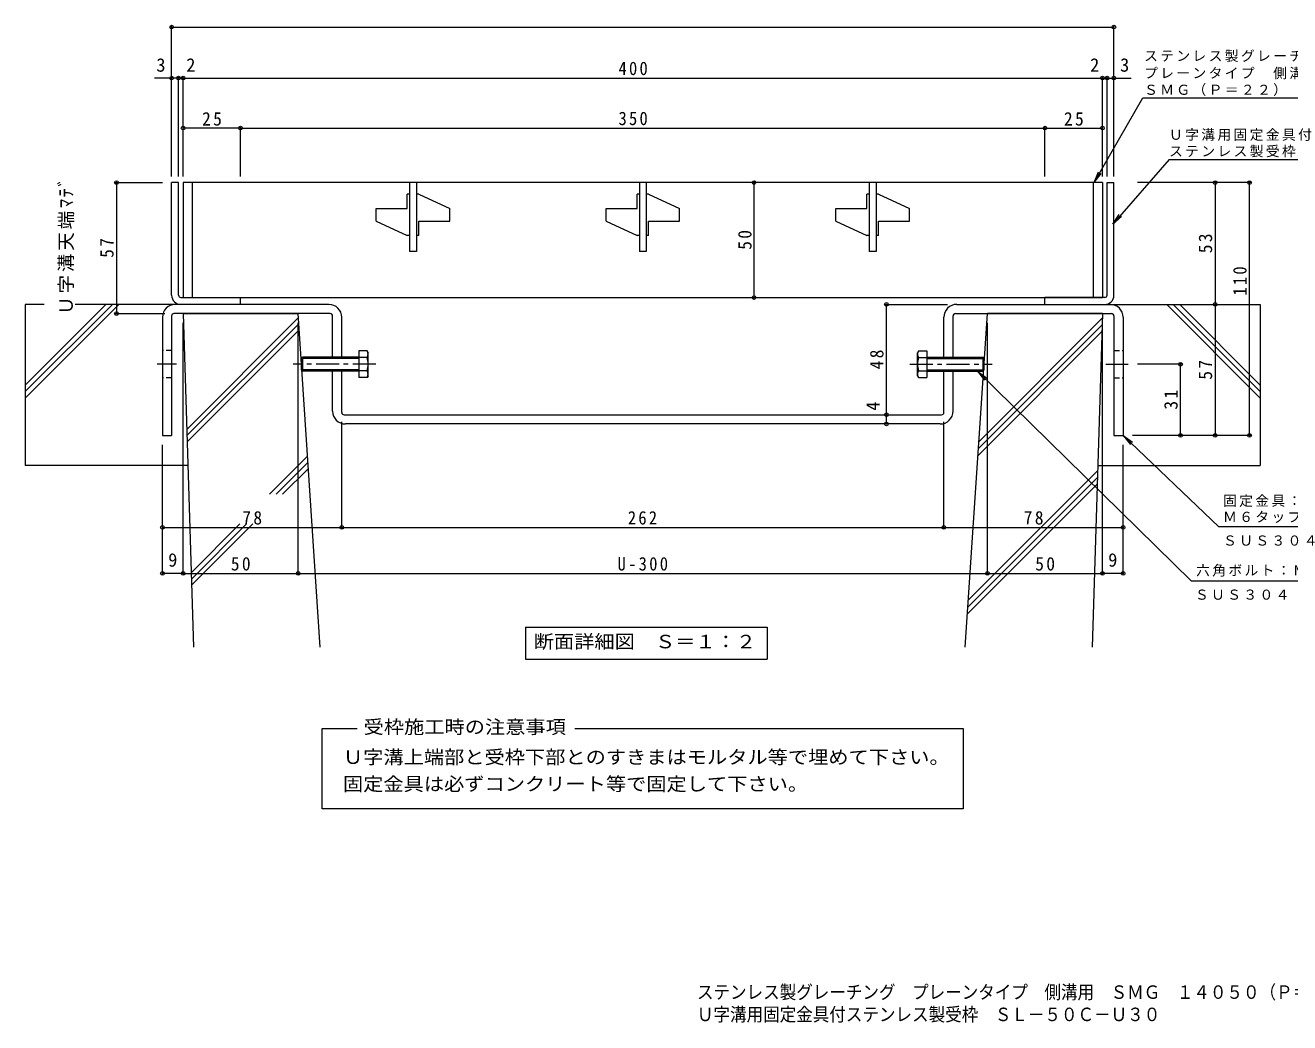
# Model space of a CAD drawing. Units: millimetres, scale not verified. Extents: x -384 to 444, y -387 to 343.
# Drawn here: x -384 to 167, y -387 to 47 of the extents above; entities that cross this region are included whole.
import ezdxf
from ezdxf.enums import TextEntityAlignment as Align

# ---------------------------------------------------------------- set-up
doc = ezdxf.new("R2010")
doc.units = ezdxf.units.MM
doc.header["$LTSCALE"] = 2
doc.header["$PDMODE"] = 32
doc.header["$PDSIZE"] = 1.6
doc.linetypes.add('CHAIN1', pattern=[8, 5, -1, 1, -1])
doc.linetypes.add('DASHED1', pattern=[1.8, 1.2, -0.6])
doc.layers.add('D-0', color=2, linetype='Continuous')
for name, color, linetype, lineweight in [('D-1', 2, 'Continuous', 9), ('D-2', 3, 'Continuous', 9), ('D-4', 7, 'Continuous', 9), ('D-5', 7, 'Continuous', 9), ('D-6', 6, 'Continuous', 9), ('D-8', 3, 'Continuous', 9), ('D-A', 2, 'Continuous', 9)]:
    doc.layers.add(name, color=color, linetype=linetype, lineweight=lineweight)
doc.styles.add('ＭＳ ゴシック', font='')
doc.styles.get('ＭＳ ゴシック').set_extended_font_data('MS Gothic')

msp = doc.modelspace()

# ---------------------------------------------------------------- linework, layer by layer
at = {"layer": 'D-1'}
for p, q in [((-319.941, -70.661), (-319.941, -21.661)), ((-316.941, -21.661), (-319.941, -21.661)), ((-316.941, -70.661), (-316.941, -21.661)), ((87.059, -70.661), (87.059, -21.661)), ((87.059, -21.661), (90.059, -21.661)), ((90.059, -70.661), (90.059, -21.661)), ((-315.941, -74.661), (-316.941, -74.661)), ((-315.941, -71.661), (-289.941, -71.661)), ((-289.941, -74.661), (-315.941, -74.661)), ((-289.941, -74.661), (-289.941, -71.661)), ((86.059, -71.661), (60.059, -71.661)), ((60.059, -74.661), (60.059, -71.661)), ((60.059, -74.661), (86.059, -74.661)), ((86.059, -74.661), (87.059, -74.661))]:
    msp.add_line(p, q, dxfattribs=at)
for centre, radius, start, end in [((-315.941, -70.661), 4, 180, 270), ((-315.941, -70.661), 1, 180, 270), ((86.059, -70.661), 1, 270, 0), ((86.059, -70.661), 4, 270, 0)]:
    msp.add_arc(centre, radius, start, end, dxfattribs=at)
at = {"layer": 'D-2'}
for p, q in [((-314.941, -21.661), (-314.941, -71.661)), ((85.059, -21.661), (-314.941, -21.661)), ((-310.941, -21.661), (-310.941, -71.661)), ((-216.441, -21.661), (-216.441, -51.661)), ((-116.441, -21.661), (-116.441, -51.661)), ((-16.441, -21.661), (-16.441, -51.661)), ((81.059, -21.661), (81.059, -71.661)), ((85.059, -21.661), (85.059, -71.661)), ((-217.441, -32.911), (-217.441, -26.661)), ((-216.441, -26.661), (-217.441, -26.661)), ((-212.441, -26.661), (-213.441, -26.661)), ((-212.441, -26.661), (-198.941, -32.911)), ((-117.441, -32.911), (-117.441, -26.661)), ((-116.441, -26.661), (-117.441, -26.661)), ((-112.441, -26.661), (-113.441, -26.661)), ((-112.441, -26.661), (-98.941, -32.911)), ((-17.441, -32.911), (-17.441, -26.661)), ((-16.441, -26.661), (-17.441, -26.661)), ((-12.441, -26.661), (-13.441, -26.661)), ((-12.441, -26.661), (1.059, -32.911)), ((-230.941, -38.411), (-230.941, -32.911)), ((-230.941, -32.911), (-217.441, -32.911)), ((-130.941, -38.411), (-130.941, -32.911)), ((-130.941, -32.911), (-117.441, -32.911)), ((-30.941, -38.411), (-30.941, -32.911)), ((-30.941, -32.911), (-17.441, -32.911)), ((-230.941, -38.411), (-217.441, -44.661)), ((-130.941, -38.411), (-117.441, -44.661)), ((-30.941, -38.411), (-17.441, -44.661)), ((-216.441, -44.661), (-217.441, -44.661)), ((-212.441, -44.661), (-213.441, -44.661)), ((-116.441, -44.661), (-117.441, -44.661)), ((-112.441, -44.661), (-113.441, -44.661)), ((-16.441, -44.661), (-17.441, -44.661)), ((-12.441, -44.661), (-13.441, -44.661)), ((-314.941, -71.661), (85.059, -71.661))]:
    msp.add_line(p, q, dxfattribs=at)
for points in [[(-213.441, -21.661), (-213.441, -51.661), (-216.441, -51.661)], [(-113.441, -21.661), (-113.441, -51.661), (-116.441, -51.661)], [(-13.441, -21.661), (-13.441, -51.661), (-16.441, -51.661)], [(-212.441, -44.661), (-212.441, -38.411), (-198.941, -38.411), (-198.941, -32.911)], [(-112.441, -44.661), (-112.441, -38.411), (-98.941, -38.411), (-98.941, -32.911)], [(-12.441, -44.661), (-12.441, -38.411), (1.059, -38.411), (1.059, -32.911)]]:
    msp.add_lwpolyline(points, dxfattribs=at)
at = {"layer": 'D-4'}
for p, q in [((-319.941, -19.07), (-319.941, 46.512)), ((-319.941, 45.912), (90.059, 45.912)), ((90.059, -19.07), (90.059, 46.512)), ((-315.941, 23.773), (-327.473, 23.773)), ((-316.941, -19.07), (-316.941, 24.373)), ((-314.941, 23.773), (-315.941, 23.773)), ((-314.941, -19.07), (-314.941, 24.373)), ((-314.941, 23.773), (85.059, 23.773)), ((85.059, -19.07), (85.059, 24.373)), ((85.059, 23.773), (86.059, 23.773)), ((86.059, 23.773), (97.591, 23.773)), ((87.059, -19.07), (87.059, 24.373)), ((-289.941, 2.023), (-314.941, 2.023)), ((-289.941, -19.07), (-289.941, 2.623)), ((-289.941, 2.023), (60.059, 2.023)), ((60.059, -19.07), (60.059, 2.623)), ((60.059, 2.023), (85.059, 2.023)), ((-344.541, -21.661), (-323.941, -21.661)), ((-343.941, -21.661), (-343.941, -78.661)), ((-66.555, -71.661), (-66.555, -21.661)), ((149.659, -21.661), (100.312, -21.661)), ((134.059, -21.661), (134.059, -74.661)), ((149.059, -131.661), (149.059, -21.661)), ((-9.541, -74.661), (17.659, -74.661)), ((134.059, -74.661), (134.059, -131.661)), ((-344.541, -78.661), (-322.941, -78.661)), ((-314.941, -192.261), (-314.941, -82.661)), ((-264.941, -192.261), (-264.941, -82.661)), ((35.059, -192.261), (35.059, -82.661)), ((85.059, -192.261), (85.059, -82.661)), ((119.659, -100.661), (100.312, -100.661)), ((119.059, -131.661), (119.059, -100.661)), ((-245.941, -172.261), (-245.941, -125.661)), ((16.059, -172.261), (16.059, -125.661)), ((149.659, -131.661), (98.059, -131.661)), ((-323.941, -192.261), (-323.941, -135.661)), ((94.059, -192.261), (94.059, -135.661)), ((-323.941, -171.661), (-245.941, -171.661)), ((-245.941, -171.661), (16.059, -171.661)), ((16.059, -171.661), (94.059, -171.661)), ((-314.941, -191.661), (-323.941, -191.661)), ((-314.941, -191.661), (-264.941, -191.661)), ((-264.941, -191.661), (35.059, -191.661)), ((35.059, -191.661), (85.059, -191.661)), ((94.059, -191.661), (85.059, -191.661))]:
    msp.add_line(p, q, dxfattribs=at)
msp.add_lwpolyline([(-8.941, -126.661), (-8.941, -122.661), (-8.941, -74.661)], dxfattribs=at)
for p in [(-319.941, 45.912), (90.059, 45.912), (-319.941, 23.773), (-316.941, 23.773), (-314.941, 23.773), (85.059, 23.773), (87.059, 23.773), (90.059, 23.773), (-314.941, 2.023), (-289.941, 2.023), (60.059, 2.023), (85.059, 2.023), (-343.941, -21.661), (-66.555, -21.661), (134.059, -21.661), (149.059, -21.661), (-66.555, -71.661), (-8.941, -74.661), (134.059, -74.661), (-343.941, -78.661), (119.059, -100.661), (-8.941, -122.661), (-8.941, -126.661), (119.059, -131.661), (134.059, -131.661), (149.059, -131.661), (-323.941, -171.661), (-245.941, -171.661), (16.059, -171.661), (94.059, -171.661), (-323.941, -191.661), (-314.941, -191.661), (-264.941, -191.661), (35.059, -191.661), (85.059, -191.661), (94.059, -191.661)]:
    msp.add_point(p, dxfattribs=at)
at = {"layer": 'D-5'}
for p, q in [((81.399, -21.661), (102.684, 15.206)), ((102.684, 15.206), (189.526, 15.206)), ((114.015, -11.671), (89.55, -39.779)), ((114.015, -11.671), (239.302, -11.671)), ((81.399, -21.661), (83.312, -17.042)), ((81.399, -21.661), (84.442, -17.694)), ((89.55, -39.779), (92.313, -35.612)), ((89.55, -39.779), (93.297, -36.469)), ((30.682, -103.661), (33.765, -107.598)), ((94.059, -131.661), (97.195, -135.555)), ((213.526, -171.404), (135.711, -171.404)), ((-166.011, -214.971), (-60.811, -214.971)), ((-166.011, -214.971), (-166.011, -228.971)), ((-60.811, -214.971), (-60.811, -228.971)), ((-166.011, -228.971), (-60.811, -228.971)), ((-254.399, -259.113), (-239.183, -259.113)), ((-254.399, -294.035), (-254.399, -259.113)), ((-144.469, -259.113), (24.517, -259.113)), ((24.517, -259.113), (24.517, -294.035)), ((24.517, -294.035), (-254.399, -294.035))]:
    msp.add_line(p, q, dxfattribs=at)
for points in [[(203.64, -195.015), (123.869, -195.015), (30.682, -103.661), (34.679, -106.665)], [(135.711, -171.404), (94.059, -131.661), (98.096, -134.611)]]:
    msp.add_lwpolyline(points, dxfattribs=at)
at = {"layer": 'D-6'}
for p, q in [((-383.621, -109.719), (-348.564, -74.661)), ((-383.621, -115.376), (-342.907, -74.661)), ((-383.621, -112.547), (-345.735, -74.661)), ((-383.621, -74.662), (-383.621, -144.662)), ((-375.447, -74.662), (-383.621, -74.662)), ((-315.941, -74.661), (-361.85, -74.662)), ((153.739, -115.375), (113.025, -74.661)), ((153.739, -112.547), (115.853, -74.661)), ((153.739, -109.719), (118.681, -74.661)), ((-314.941, -78.661), (-264.941, -78.661)), ((-314.941, -78.661), (-310.41, -223.661)), ((-313.368, -128.989), (-264.822, -80.443)), ((-255.274, -223.661), (-264.941, -78.661)), ((25.392, -223.661), (35.059, -78.661)), ((31.352, -134.269), (84.998, -80.623)), ((85.059, -78.661), (35.059, -78.661)), ((85.059, -78.661), (80.528, -223.661)), ((-313.283, -131.732), (-264.645, -83.095)), ((-313.197, -134.474), (-264.469, -85.746)), ((30.948, -140.33), (84.815, -86.462)), ((31.15, -137.299), (84.906, -83.543)), ((-277.296, -157.21), (-260.804, -140.718)), ((-312.878, -144.661), (-383.621, -144.662)), ((-274.468, -157.21), (-260.627, -143.37)), ((-271.64, -157.21), (-260.45, -146.021)), ((26.759, -203.155), (82.924, -146.99)), ((82.996, -144.661), (153.739, -144.661)), ((26.355, -209.216), (82.741, -152.83)), ((26.557, -206.185), (82.832, -149.91)), ((-311.42, -191.334), (-290.204, -170.118)), ((-311.334, -194.077), (-287.376, -170.118)), ((-311.249, -196.819), (-284.547, -170.118))]:
    msp.add_line(p, q, dxfattribs=at)
msp.add_lwpolyline([(86.059, -74.661), (153.739, -74.661), (153.739, -144.661)], dxfattribs=at)
at = {"layer": 'D-8'}
for p, q in [((-251.541, -74.661), (-318.341, -74.661)), ((21.659, -74.661), (88.459, -74.661)), ((-323.941, -80.261), (-323.941, -131.661)), ((-319.941, -79.661), (-319.941, -131.661)), ((-250.941, -78.661), (-318.941, -78.661)), ((-249.941, -97.661), (-249.941, -79.661)), ((-245.941, -97.661), (-245.941, -80.261)), ((16.059, -97.661), (16.059, -80.261)), ((20.059, -97.661), (20.059, -79.661)), ((21.059, -78.661), (89.059, -78.661)), ((90.059, -79.661), (90.059, -131.661)), ((94.059, -80.261), (94.059, -131.661)), ((-249.941, -121.061), (-249.941, -103.661)), ((-245.941, -121.661), (-245.941, -103.661)), ((16.059, -121.661), (16.059, -103.661)), ((20.059, -121.061), (20.059, -103.661)), ((-244.941, -122.661), (15.059, -122.661)), ((-323.941, -131.661), (-319.941, -131.661)), ((14.459, -126.661), (-244.341, -126.661)), ((90.059, -131.661), (94.059, -131.661))]:
    msp.add_line(p, q, dxfattribs=at)
at = {"layer": 'D-8', "linetype": 'DASHED1'}
for p, q in [((-319.941, -94.661), (-323.941, -94.661)), ((-245.941, -97.661), (-249.941, -97.661)), ((16.059, -97.661), (20.059, -97.661)), ((90.059, -94.661), (94.059, -94.661)), ((-245.941, -103.661), (-249.941, -103.661)), ((16.059, -103.661), (20.059, -103.661)), ((-319.941, -106.661), (-323.941, -106.661)), ((90.059, -106.661), (94.059, -106.661))]:
    msp.add_line(p, q, dxfattribs=at)
at = {"layer": 'D-8', "linetype": 'CHAIN1'}
for p, q in [((-317.792, -100.661), (-326.194, -100.661)), ((86.478, -100.661), (96.312, -100.661))]:
    msp.add_line(p, q, dxfattribs=at)
at = {"layer": 'D-8'}
for centre, radius, start, end in [((-318.341, -80.261), 5.6, 90, 180), ((-251.541, -80.261), 5.6, 359.99998, 89.99998), ((21.659, -80.261), 5.6, 90.00008, 180.00008), ((88.459, -80.261), 5.6, 0.00008, 90.00008), ((-318.941, -79.661), 1, 90, 180), ((-250.941, -79.661), 1, 0, 90), ((21.059, -79.661), 1, 90.00008, 180.00008), ((89.059, -79.661), 1, 0.00008, 90.00008), ((-244.341, -121.061), 5.6, 180, 270), ((-244.941, -121.661), 1, 180, 270), ((14.459, -121.061), 5.6, 270, 0.00008), ((15.059, -121.661), 1, 270, 0.00008)]:
    msp.add_arc(centre, radius, start, end, dxfattribs=at)
at = {"layer": 'D-A'}
for p, q in [((-263.474, -98.203), (-262.933, -97.661)), ((-263.474, -103.12), (-263.474, -98.203)), ((-238.474, -98.203), (-263.474, -98.203)), ((-262.933, -97.661), (-262.933, -103.661)), ((-238.474, -97.661), (-262.933, -97.661)), ((-238.474, -94.888), (-238.474, -106.435)), ((-234.921, -94.888), (-238.474, -94.888)), ((-234.921, -97.775), (-238.474, -97.775)), ((-234.921, -94.888), (-234.474, -95.661)), ((-234.474, -105.661), (-234.474, -95.661)), ((5.039, -94.888), (4.592, -95.661)), ((4.592, -105.661), (4.592, -95.661)), ((5.039, -94.888), (8.592, -94.888)), ((5.039, -97.774), (8.592, -97.774)), ((8.592, -94.888), (8.592, -106.435)), ((8.592, -97.661), (33.051, -97.661)), ((8.592, -98.203), (33.592, -98.203)), ((33.051, -97.661), (33.051, -103.661)), ((33.592, -98.203), (33.051, -97.661)), ((33.592, -103.12), (33.592, -98.203)), ((-263.474, -103.12), (-262.933, -103.661)), ((-238.474, -103.12), (-263.474, -103.12)), ((-238.474, -103.661), (-262.933, -103.661)), ((-234.921, -103.548), (-238.474, -103.548)), ((5.039, -103.548), (8.592, -103.548)), ((8.592, -103.12), (33.592, -103.12)), ((8.592, -103.661), (33.051, -103.661)), ((33.592, -103.12), (33.051, -103.661)), ((-234.921, -106.435), (-238.474, -106.435)), ((-234.474, -105.661), (-234.921, -106.435)), ((4.592, -105.661), (5.039, -106.435)), ((5.039, -106.435), (8.592, -106.435))]:
    msp.add_line(p, q, dxfattribs=at)
at = {"layer": 'D-A', "linetype": 'CHAIN1'}
for p, q in [((-231.113, -100.661), (-267.007, -100.661)), ((1.231, -100.661), (37.125, -100.661))]:
    msp.add_line(p, q, dxfattribs=at)
at = {"layer": 'D-A'}
for centre, radius, start, end in [((-237.872, -96.592), 3.408, 4.38434, 30.00008), ((-237.321, -96.241), 2.848, 327.42453, 358.19139), ((-244.028, -100.661), 9.553, 342.41212, 17.58804), ((7.99, -96.592), 3.408, 150, 175.61575), ((7.439, -96.241), 2.848, 181.80869, 212.57555), ((14.146, -100.661), 9.553, 162.41203, 197.58795), ((-237.321, -105.081), 2.848, 1.80878, 32.57564), ((7.439, -105.081), 2.848, 147.42445, 178.19131), ((-237.872, -104.731), 3.408, 330.00009, 355.61583), ((7.99, -104.731), 3.408, 184.38426, 210)]:
    msp.add_arc(centre, radius, start, end, dxfattribs=at)

# ---------------------------------------------------------------- texts
at = {"layer": 'D-0', "style": 'ＭＳ ゴシック', "width": 0.9}
msp.add_text('Ｕ字溝用固定金具付ステンレス製受枠\u3000ＳＬ－５０Ｃ－Ｕ３０', height=5.865, dxfattribs=at).set_placement((-91.381, -388.097), align=Align.BOTTOM_LEFT)
at = {"layer": 'D-4', "color": 2, "style": 'ＭＳ ゴシック'}
for s, p in [('3', (-326.601, 24.773)), ('2', (-313.573, 24.773)), ('2', (79.691, 24.773)), ('3', (92.719, 24.773)), ('9', (-321.441, -190.461)), ('9', (87.559, -190.461))]:
    msp.add_text(s, height=5.865, dxfattribs=at).set_placement(p, align=Align.BOTTOM_LEFT)
msp.add_text('4', height=5.865, rotation=90, dxfattribs=at).set_placement((-10.141, -120.888), align=Align.BOTTOM_LEFT)
at = {"layer": 'D-4', "color": 2, "char_height": 5.865, "attachment_point": 7, "style": 'ＭＳ ゴシック'}
for s, insert in [('\\T1.27;\\W0.9;400', (-125.506, 24.967)), ('\\T1.27;\\W0.95;25', (-306.691, 3.023)), ('\\T1.27;\\W0.9;350', (-125.506, 3.207)), ('\\T1.27;\\W0.95;25', (68.309, 3.023)), ('\\T1.27;\\W0.95;78', (-289.191, -170.461)), ('\\T1.27;\\W0.9;262', (-121.441, -170.461)), ('\\T1.27;\\W0.95;78', (50.809, -170.461)), ('\\T1.27;\\W0.95;50', (-294.191, -190.461)), ('\\T1.28;\\W0.9;U-300', (-125.941, -190.461)), ('\\T1.27;\\W0.95;50', (55.809, -190.461))]:
    msp.add_mtext(s, dxfattribs=dict(at, insert=insert))
at = {"layer": 'D-4', "color": 2, "char_height": 5.865, "attachment_point": 7, "rotation": 90, "style": 'ＭＳ ゴシック'}
for s, insert in [('\\T1.16;Ｕ字溝天端ﾏﾃﾞ', (-362.323, -79.161)), ('\\T1.27;\\W0.95;50', (-67.555, -50.911)), ('\\T1.27;\\W0.95;57', (-345.141, -54.411)), ('\\T1.27;\\W0.95;53', (132.859, -52.411)), ('\\T1.27;\\W0.9;110', (147.859, -70.838)), ('\\T1.27;\\W0.95;48', (-10.141, -102.911)), ('\\T1.27;\\W0.95;57', (132.859, -107.411)), ('\\T1.27;\\W0.95;31', (117.859, -120.411))]:
    msp.add_mtext(s, dxfattribs=dict(at, insert=insert))
at = {"layer": 'D-5', "color": 2, "style": 'ＭＳ ゴシック'}
for s, width, p in [('断面詳細図\u3000Ｓ＝１：２', 1.1, (-162.411, -225.971)), ('受枠施工時の注意事項', 1.1, (-236.405, -263.082)), ('Ｕ字溝上端部と受枠下部とのすきまはモルタル等で埋めて下さい。', 1.1, (-245.405, -276.223)), ('固定金具は必ずコンクリート等で固定して下さい。', 1.1, (-245.405, -287.883)), ('ステンレス製グレーチング\u3000プレーンタイプ\u3000側溝用\u3000ＳＭＧ\u3000１４０５０（Ｐ＝２２）', 0.9, (-91.381, -378.405))]:
    msp.add_text(s, height=5.865, dxfattribs=dict(at, width=width)).set_placement(p, align=Align.BOTTOM_LEFT)
at = {"layer": 'D-5', "char_height": 4.399, "attachment_point": 7, "style": 'ＭＳ ゴシック'}
for s, insert in [('\\T1.17;ステンレス製グレーチング', (103.165, 30.731)), ('\\T1.17;プレーンタイプ\u3000側溝用', (103.165, 23.238)), ('\\T1.17;ＳＭＧ（Ｐ＝２２）', (103.165, 15.91)), ('\\T1.17;Ｕ字溝用固定金具付', (114.019, -3.569)), ('\\T1.17;ステンレス製受枠ＳＬ－５０Ｃ－Ｕ３０', (114.019, -10.719)), ('\\T1.17;固定金具：ＦＢ４×３２', (137.526, -162.737)), ('\\T1.17;Ｍ６タップ加工付', (137.526, -169.737)), ('\\T1.17;ＳＵＳ３０４', (137.526, -179.624)), ('\\T1.17;六角ボルト：Ｍ６×２５', (125.818, -193.015)), ('\\T1.17;ＳＵＳ３０４', (125.297, -203.148))]:
    msp.add_mtext(s, dxfattribs=dict(at, insert=insert))

doc.saveas('drawing.dxf')
